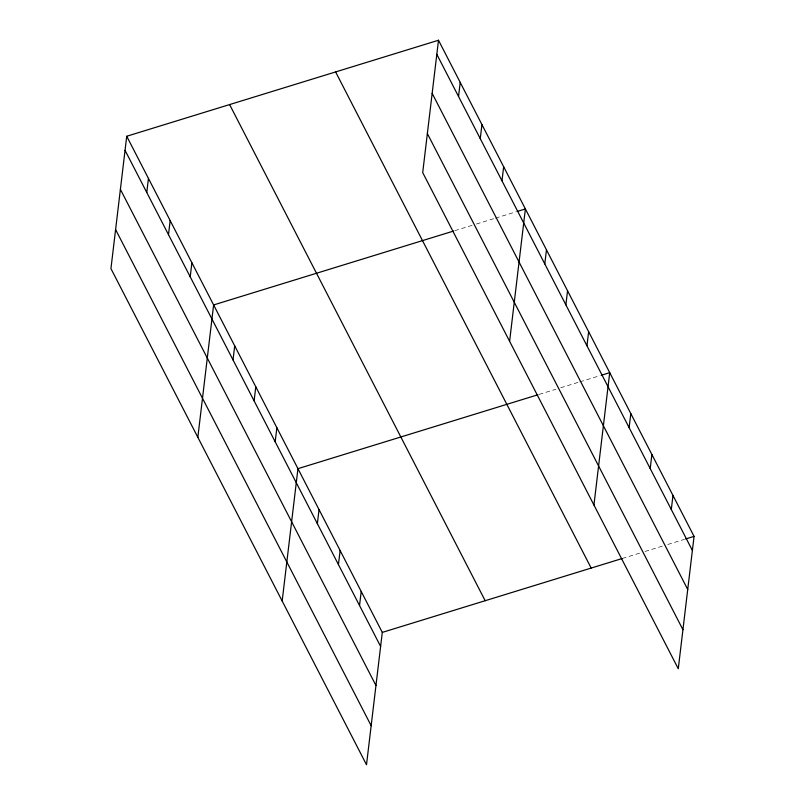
<?xml version="1.0" encoding="UTF-8"?>
<svg xmlns="http://www.w3.org/2000/svg" width="805" height="805" viewBox="0 0 805 805"><rect width="100%" height="100%" fill="white"/><g stroke="black" fill="none" stroke-linecap="round" stroke-linejoin="round"><path stroke-width="0.6" stroke-dasharray="4.03 3.02" d="M454.805 230.673L472.746 225.148M476.339 224.042L494.28 218.517M495.478 218.145L515.814 211.886M539.139 394.4L555.883 389.238M560.672 387.769L578.614 382.234M579.811 381.872L600.148 375.603M622.275 558.489L641.424 552.592M645.006 551.485L662.958 545.961M667.737 544.492L684.481 539.33"/><path stroke-width="1.21" d="M126.727 136.256L110.939 268.618L366.506 764.75L382.295 632.398L126.727 136.256L438.494 40.25L694.061 536.382L678.273 668.744L422.706 172.602L438.494 40.25M146.772 192.496L148.452 178.428M168.497 234.668L170.167 220.6M190.222 276.84L191.892 262.772M197.839 437.306L213.617 304.944L453.607 231.035M233.027 359.936L234.698 345.878M254.108 400.87L255.789 386.803M275.189 441.804L276.87 427.737M282.173 601.023L297.951 468.671L537.941 394.762M317.361 523.663L319.042 509.605M338.442 564.597L340.123 550.529M359.533 605.521L361.204 591.464M458.538 96.489L460.219 82.422M480.263 138.651L481.933 124.594M501.988 180.823L503.658 166.766M509.605 341.29L525.383 208.938L517.011 211.514M544.794 263.929L546.464 249.862M565.875 304.864L567.555 290.796M586.956 345.788L588.636 331.73M593.939 505.017L609.717 372.655L601.345 375.241M629.128 427.656L630.808 413.589M650.209 468.58L651.889 454.523M671.3 509.515L672.97 495.447M382.295 632.398L622.275 558.489M685.679 538.958L694.061 536.382M436.813 54.317L692.381 550.449M432.164 93.35L687.722 589.481M427.364 133.57L682.932 629.701M335.605 71.937L591.172 568.068M229.606 104.58L485.174 600.711M125.047 150.324L380.614 646.455M120.398 189.356L375.955 685.498M115.598 229.576L371.165 725.718"/></g></svg>
